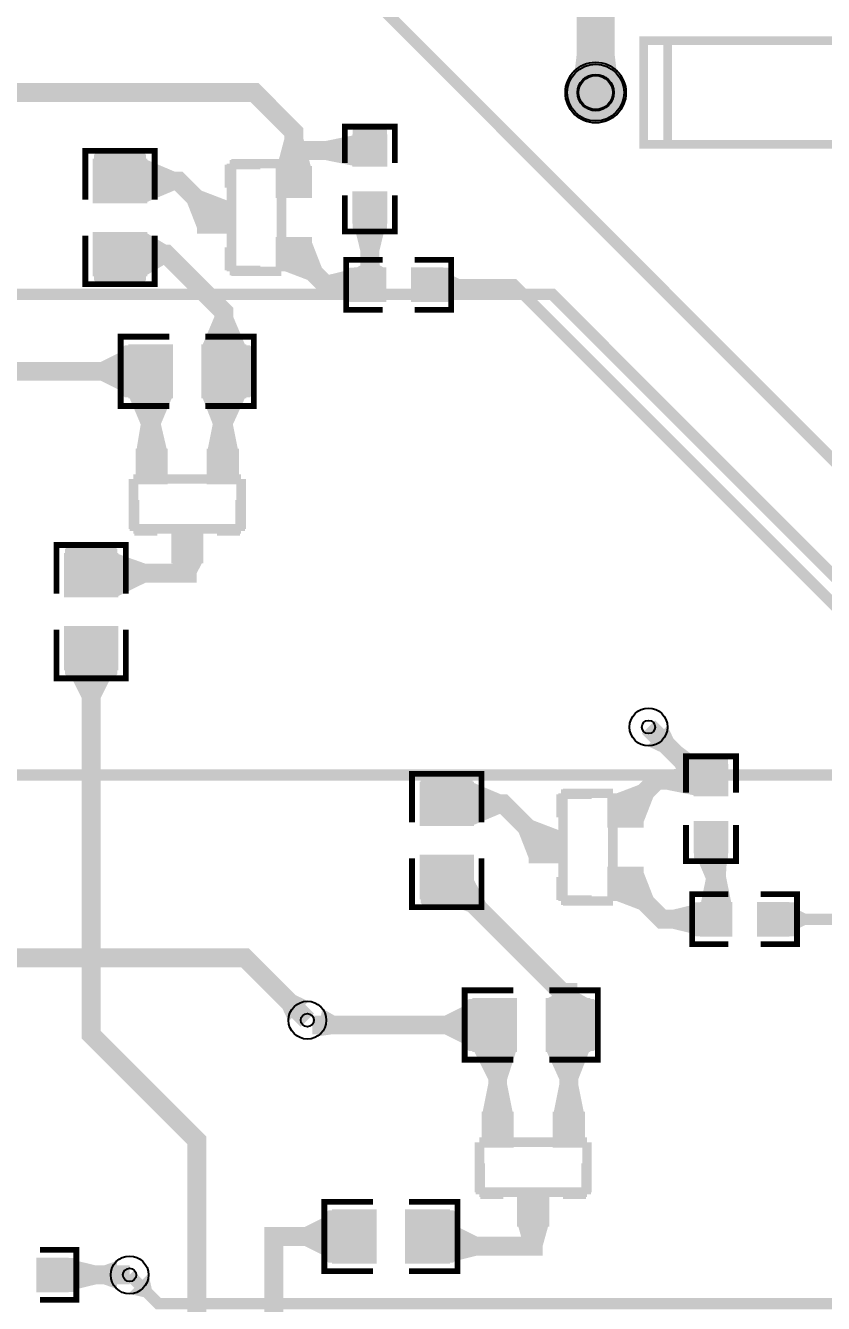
# Model space of a CAD drawing. Header units: millimetres. Extents: x 1 to 169, y 35 to 120.
# Drawn here: x 33.32 to 54.41, y 55.89 to 89.65 of the extents above; entities that cross this region are included whole.
import ezdxf

# ---------------------------------------------------------------- set-up
doc = ezdxf.new("R2010")
doc.units = ezdxf.units.MM
for name, color, linetype, true_color in [('BottomLayer', 7, 'Continuous', 0x0000ff), ('BottomSolderLayer', 7, 'Continuous', 0xaa00ff), ('Document', 7, 'Continuous', 0xffffff), ('Hole', 7, 'Continuous', 0x000000), ('Multi-Layer', 7, 'Continuous', 0xc0c0c0), ('TopLayer', 7, 'Continuous', 0xff0000), ('TopPasterLayer', 7, 'Continuous', 0x808080), ('TopSilkLayer', 7, 'Continuous', 0xffff00), ('TopSolderLayer', 7, 'Continuous', 0x800080)]:
    doc.layers.add(name, color=color, linetype=linetype, true_color=true_color)

msp = doc.modelspace()

# ---------------------------------------------------------------- hatches: boundary and pattern name
at = {"layer": 'BottomLayer'}
for points in [[(40.268, 63.342), (40.798, 63.872), (40.463, 64.031), (40.109, 63.678)], [(36.037, 56.143), (36.567, 56.673), (36.655, 56.267), (36.443, 56.055)]]:
    msp.add_hatch(color=256, dxfattribs=at).paths.add_polyline_path(points)
at = {"layer": 'BottomSolderLayer'}
msp.add_hatch(color=256, dxfattribs=at).paths.add_polyline_path([(47.586, 87.884, 1), (49.188, 87.884, 1)])
at = {"layer": 'Multi-Layer'}
msp.add_hatch(color=256, dxfattribs=at).paths.add_polyline_path([(47.637, 87.884, 1), (49.137, 87.884, 1)])
at = {"layer": 'TopLayer'}
for points in [[(48.95, 88.38), (47.825, 88.38), (47.887, 88.905), (48.887, 88.905)], [(39.962, 85.922), (40.861, 85.922), (40.661, 86.672), (40.161, 86.672)], [(41.986, 85.948), (41.986, 86.755), (41.236, 86.602), (41.236, 86.102)], [(42.85, 85.948), (41.986, 85.948), (41.986, 86.755), (42.85, 86.755)], [(35.126, 84.982), (36.503, 84.982), (36.503, 86.115), (35.126, 86.115)], [(36.503, 84.982), (36.503, 86.115), (37.253, 85.798), (37.253, 85.298)], [(39.962, 85.922), (40.861, 85.922), (40.661, 86.352), (40.161, 86.352)], [(39.962, 85.122), (39.962, 85.922), (40.861, 85.922), (40.861, 85.122)], [(37.879, 84.23), (38.778, 84.982), (37.976, 85.289), (37.591, 84.966)], [(42.85, 85.248), (41.986, 85.248), (41.986, 84.442), (42.85, 84.442)], [(37.879, 84.182), (37.879, 84.982), (38.778, 84.982), (38.778, 84.182)], [(41.986, 84.442), (42.85, 84.442), (42.668, 83.692), (42.168, 83.692)], [(35.126, 84.182), (36.503, 84.182), (36.503, 83.05), (35.126, 83.05)], [(36.503, 84.182), (36.503, 83.05), (37.034, 83.366), (37.034, 83.866)], [(39.962, 83.242), (39.962, 84.042), (40.861, 84.042), (40.861, 83.242)], [(40.861, 83.995), (39.962, 83.242), (40.764, 82.936), (41.149, 83.258)], [(42.024, 82.372), (42.024, 83.236), (41.274, 83.054), (41.274, 82.554)], [(42.024, 83.236), (42.83, 83.236), (42.677, 83.321), (42.177, 83.321)], [(42.83, 83.236), (42.83, 82.372), (42.024, 82.372), (42.024, 83.236)], [(43.53, 83.236), (43.53, 82.372), (44.337, 82.372), (44.337, 83.236)], [(44.337, 82.429), (44.337, 83.179), (44.787, 82.954), (44.787, 82.654)], [(39.125, 81.207), (37.992, 81.207), (38.308, 81.957), (38.808, 81.957)], [(36.06, 79.893), (36.06, 81.143), (35.31, 80.768), (35.31, 80.268)], [(37.192, 81.207), (37.192, 79.83), (36.06, 79.83), (36.06, 81.207)], [(37.992, 81.207), (37.992, 79.83), (39.125, 79.83), (39.125, 81.207)], [(37.192, 79.83), (36.06, 79.83), (36.376, 79.08), (36.876, 79.08)], [(37.992, 79.83), (39.125, 79.83), (38.782, 79.08), (38.282, 79.08)], [(36.252, 78.453), (37.052, 78.453), (36.876, 79.203), (36.376, 79.203)], [(38.132, 78.453), (38.932, 78.453), (38.782, 79.203), (38.282, 79.203)], [(37.052, 77.554), (36.252, 77.554), (36.252, 78.453), (37.052, 78.453)], [(38.932, 77.554), (38.132, 77.554), (38.132, 78.453), (38.932, 78.453)], [(37.992, 75.471), (37.192, 75.471), (37.192, 76.37), (37.992, 76.37)], [(34.364, 74.568), (35.741, 74.568), (35.741, 75.701), (34.364, 75.701)], [(35.741, 74.568), (35.741, 75.701), (36.491, 75.434), (36.491, 74.934)], [(37.992, 75.471), (37.192, 75.471), (37.342, 75.184), (37.842, 75.184)], [(34.364, 73.768), (35.741, 73.768), (35.741, 72.636), (34.364, 72.636)], [(35.677, 72.636), (34.427, 72.636), (34.802, 71.886), (35.302, 71.886)], [(49.753, 70.621), (50.283, 71.151), (50.442, 70.816), (50.089, 70.462)], [(51.003, 69.311), (51.295, 70.118), (50.669, 70.589), (50.48, 70.07)], [(51.003, 69.311), (51.003, 70.118), (50.253, 69.965), (50.253, 69.465)], [(51.867, 69.311), (51.003, 69.311), (51.003, 70.118), (51.867, 70.118)], [(43.762, 68.522), (45.139, 68.522), (45.139, 69.654), (43.762, 69.654)], [(45.139, 68.522), (45.139, 69.654), (45.889, 69.338), (45.889, 68.838)], [(48.725, 69.285), (49.624, 68.532), (49.912, 69.269), (49.527, 69.591)], [(48.725, 68.485), (48.725, 69.285), (49.624, 69.285), (49.624, 68.485)], [(46.642, 67.592), (47.541, 68.345), (46.739, 68.652), (46.354, 68.329)], [(51.867, 68.611), (51.003, 68.611), (51.003, 67.805), (51.867, 67.805)], [(46.642, 67.545), (46.642, 68.345), (47.541, 68.345), (47.541, 67.545)], [(43.762, 67.722), (45.139, 67.722), (45.139, 66.589), (43.762, 66.589)], [(51.003, 67.805), (51.867, 67.805), (51.821, 67.055), (51.321, 67.055)], [(48.725, 66.605), (48.725, 67.405), (49.624, 67.405), (49.624, 66.605)], [(49.624, 67.358), (48.725, 66.605), (49.527, 66.299), (49.912, 66.621)], [(51.168, 66.472), (51.974, 66.472), (51.821, 67.222), (51.321, 67.222)], [(45.139, 67.136), (44.014, 66.589), (45.012, 66.24), (45.488, 66.472)], [(51.168, 65.608), (51.168, 66.472), (50.418, 66.29), (50.418, 65.79)], [(51.974, 66.472), (51.974, 65.608), (51.168, 65.608), (51.168, 66.472)], [(52.674, 66.472), (52.674, 65.608), (53.481, 65.608), (53.481, 66.472)], [(53.481, 65.665), (53.481, 66.415), (53.931, 66.19), (53.931, 65.89)], [(45.154, 62.621), (45.154, 63.871), (44.404, 63.496), (44.404, 62.996)], [(46.286, 63.935), (46.286, 62.558), (45.154, 62.558), (45.154, 63.935)], [(48.219, 63.935), (47.086, 63.935), (47.403, 64.108), (47.903, 64.108)], [(47.086, 63.935), (47.086, 62.558), (48.219, 62.558), (48.219, 63.935)], [(41.162, 63.68), (41.022, 62.943), (41.388, 62.996), (41.483, 63.496)], [(46.286, 62.558), (45.171, 62.558), (45.546, 61.808), (46.046, 61.808)], [(47.086, 62.558), (48.219, 62.558), (47.926, 61.808), (47.426, 61.808)], [(45.396, 60.927), (46.196, 60.927), (46.046, 61.677), (45.546, 61.677)], [(47.276, 60.927), (48.076, 60.927), (47.926, 61.677), (47.426, 61.677)], [(46.196, 60.028), (45.396, 60.028), (45.396, 60.927), (46.196, 60.927)], [(48.076, 60.028), (47.276, 60.028), (47.276, 60.927), (48.076, 60.927)], [(47.136, 57.945), (46.336, 57.945), (46.336, 58.844), (47.136, 58.844)], [(41.443, 57.033), (41.443, 58.283), (40.693, 57.908), (40.693, 57.408)], [(42.576, 58.347), (42.576, 56.97), (41.443, 56.97), (41.443, 58.347)], [(43.376, 58.347), (43.376, 56.97), (44.508, 56.97), (44.508, 58.347)], [(44.508, 56.97), (44.508, 58.029), (45.258, 57.654), (45.258, 57.154)], [(47.136, 57.945), (46.336, 57.945), (46.486, 57.404), (46.986, 57.404)], [(33.624, 57.074), (33.624, 56.21), (34.431, 56.21), (34.431, 57.074)], [(34.431, 56.21), (34.431, 57.074), (35.181, 56.892), (35.181, 56.392)], [(35.737, 56.267), (35.737, 57.017), (35.387, 56.892), (35.387, 56.392)]]:
    msp.add_hatch(color=256, dxfattribs=at).paths.add_polyline_path(points)
at = {"layer": 'TopPasterLayer'}
for points in [[(41.968, 86.898), (41.968, 86.048), (42.018, 85.998), (42.268, 85.998), (42.268, 86.298), (42.568, 86.298), (42.568, 85.998), (42.818, 85.998), (42.868, 86.048), (42.868, 86.898), (42.818, 86.948), (42.018, 86.948)], [(35.174, 86.282), (36.454, 86.282), (36.504, 86.232), (36.504, 85.082), (36.454, 85.032), (36.044, 85.027), (36.044, 85.477), (35.594, 85.477), (35.594, 85.037), (35.174, 85.032), (35.124, 85.082), (35.124, 86.232)], [(39.962, 85.122), (39.962, 85.922), (40.861, 85.922), (40.861, 85.122)], [(42.018, 85.198), (42.268, 85.198), (42.268, 84.898), (42.568, 84.898), (42.568, 85.198), (42.818, 85.198), (42.868, 85.148), (42.868, 84.298), (42.818, 84.248), (42.018, 84.248), (41.968, 84.298), (41.968, 85.148)], [(37.879, 84.182), (37.879, 84.982), (38.778, 84.982), (38.778, 84.182)], [(35.174, 84.132), (35.594, 84.132), (35.594, 83.687), (36.044, 83.687), (36.044, 84.127), (36.454, 84.132), (36.504, 84.082), (36.504, 82.932), (36.454, 82.882), (35.174, 82.882), (35.124, 82.932), (35.124, 84.082)], [(39.962, 83.242), (39.962, 84.042), (40.861, 84.042), (40.861, 83.242)], [(41.88, 82.354), (42.73, 82.354), (42.78, 82.404), (42.78, 82.654), (42.48, 82.654), (42.48, 82.954), (42.78, 82.954), (42.78, 83.204), (42.73, 83.254), (41.88, 83.254), (41.83, 83.204), (41.83, 82.404)], [(43.58, 82.404), (43.58, 82.654), (43.88, 82.654), (43.88, 82.954), (43.58, 82.954), (43.58, 83.204), (43.63, 83.254), (44.48, 83.254), (44.53, 83.204), (44.53, 82.404), (44.48, 82.354), (43.63, 82.354)], [(37.142, 81.158), (37.142, 80.738), (36.697, 80.738), (36.697, 80.288), (37.137, 80.288), (37.142, 79.878), (37.092, 79.828), (35.942, 79.828), (35.892, 79.878), (35.892, 81.158), (35.942, 81.208), (37.092, 81.208)], [(39.292, 81.158), (39.292, 79.878), (39.242, 79.828), (38.092, 79.828), (38.042, 79.878), (38.037, 80.288), (38.487, 80.288), (38.487, 80.738), (38.047, 80.738), (38.042, 81.158), (38.092, 81.208), (39.242, 81.208)], [(37.052, 77.554), (36.252, 77.554), (36.252, 78.453), (37.052, 78.453)], [(38.932, 77.554), (38.132, 77.554), (38.132, 78.453), (38.932, 78.453)], [(37.992, 75.471), (37.192, 75.471), (37.192, 76.37), (37.992, 76.37)], [(34.412, 75.868), (35.692, 75.868), (35.742, 75.818), (35.742, 74.668), (35.692, 74.618), (35.282, 74.613), (35.282, 75.063), (34.832, 75.063), (34.832, 74.623), (34.412, 74.618), (34.362, 74.668), (34.362, 75.818)], [(34.412, 73.718), (34.832, 73.718), (34.832, 73.273), (35.282, 73.273), (35.282, 73.713), (35.692, 73.718), (35.742, 73.668), (35.742, 72.518), (35.692, 72.468), (34.412, 72.468), (34.362, 72.518), (34.362, 73.668)], [(50.985, 70.261), (50.985, 69.411), (51.035, 69.361), (51.285, 69.361), (51.285, 69.661), (51.585, 69.661), (51.585, 69.361), (51.835, 69.361), (51.885, 69.411), (51.885, 70.261), (51.835, 70.311), (51.035, 70.311)], [(43.81, 69.822), (45.09, 69.822), (45.14, 69.772), (45.14, 68.622), (45.09, 68.572), (44.68, 68.567), (44.68, 69.017), (44.23, 69.017), (44.23, 68.577), (43.81, 68.572), (43.76, 68.622), (43.76, 69.772)], [(48.725, 68.485), (48.725, 69.285), (49.624, 69.285), (49.624, 68.485)], [(51.035, 68.561), (51.285, 68.561), (51.285, 68.261), (51.585, 68.261), (51.585, 68.561), (51.835, 68.561), (51.885, 68.511), (51.885, 67.661), (51.835, 67.611), (51.035, 67.611), (50.985, 67.661), (50.985, 68.511)], [(46.642, 67.545), (46.642, 68.345), (47.541, 68.345), (47.541, 67.545)], [(43.81, 67.672), (44.23, 67.672), (44.23, 67.227), (44.68, 67.227), (44.68, 67.667), (45.09, 67.672), (45.14, 67.622), (45.14, 66.472), (45.09, 66.422), (43.81, 66.422), (43.76, 66.472), (43.76, 67.622)], [(48.725, 66.605), (48.725, 67.405), (49.624, 67.405), (49.624, 66.605)], [(51.024, 65.59), (51.874, 65.59), (51.924, 65.64), (51.924, 65.89), (51.624, 65.89), (51.624, 66.19), (51.924, 66.19), (51.924, 66.44), (51.874, 66.49), (51.024, 66.49), (50.974, 66.44), (50.974, 65.64)], [(52.724, 65.64), (52.724, 65.89), (53.024, 65.89), (53.024, 66.19), (52.724, 66.19), (52.724, 66.44), (52.774, 66.49), (53.624, 66.49), (53.674, 66.44), (53.674, 65.64), (53.624, 65.59), (52.774, 65.59)], [(46.236, 63.886), (46.236, 63.466), (45.791, 63.466), (45.791, 63.016), (46.231, 63.016), (46.236, 62.606), (46.186, 62.556), (45.036, 62.556), (44.986, 62.606), (44.986, 63.886), (45.036, 63.936), (46.186, 63.936)], [(48.386, 63.886), (48.386, 62.606), (48.336, 62.556), (47.186, 62.556), (47.136, 62.606), (47.131, 63.016), (47.581, 63.016), (47.581, 63.466), (47.141, 63.466), (47.136, 63.886), (47.186, 63.936), (48.336, 63.936)], [(46.196, 60.028), (45.396, 60.028), (45.396, 60.927), (46.196, 60.927)], [(48.076, 60.028), (47.276, 60.028), (47.276, 60.927), (48.076, 60.927)], [(47.136, 57.945), (46.336, 57.945), (46.336, 58.844), (47.136, 58.844)], [(42.526, 58.298), (42.526, 57.878), (42.081, 57.878), (42.081, 57.428), (42.521, 57.428), (42.526, 57.018), (42.476, 56.968), (41.326, 56.968), (41.276, 57.018), (41.276, 58.298), (41.326, 58.348), (42.476, 58.348)], [(44.676, 58.298), (44.676, 57.018), (44.626, 56.968), (43.476, 56.968), (43.426, 57.018), (43.421, 57.428), (43.871, 57.428), (43.871, 57.878), (43.431, 57.878), (43.426, 58.298), (43.476, 58.348), (44.626, 58.348)], [(33.674, 56.242), (33.674, 56.492), (33.974, 56.492), (33.974, 56.792), (33.674, 56.792), (33.674, 57.042), (33.724, 57.092), (34.574, 57.092), (34.624, 57.042), (34.624, 56.242), (34.574, 56.192), (33.724, 56.192)]]:
    msp.add_hatch(color=256, dxfattribs=at).paths.add_polyline_path(points)
at = {"layer": 'TopSolderLayer'}
for points in [[(47.586, 87.884, 1), (49.188, 87.884, 1)], [(42.877, 85.924), (41.959, 85.924), (41.959, 86.778), (42.877, 86.778)], [(35.095, 84.961), (36.533, 84.961), (36.533, 86.136), (35.095, 86.136)], [(39.933, 85.099), (39.933, 85.945), (40.89, 85.945), (40.89, 85.099)], [(42.877, 85.272), (41.959, 85.272), (41.959, 84.418), (42.877, 84.418)], [(37.851, 84.16), (37.851, 85.005), (38.807, 85.005), (38.807, 84.16)], [(35.095, 84.203), (36.533, 84.203), (36.533, 83.029), (35.095, 83.029)], [(39.933, 83.22), (39.933, 84.065), (40.89, 84.065), (40.89, 83.22)], [(42.855, 83.262), (42.855, 82.347), (41.998, 82.347), (41.998, 83.262)], [(43.505, 83.262), (43.505, 82.347), (44.362, 82.347), (44.362, 83.262)], [(37.217, 81.232), (37.217, 79.804), (36.034, 79.804), (36.034, 81.232)], [(37.967, 81.232), (37.967, 79.804), (39.15, 79.804), (39.15, 81.232)], [(37.078, 77.529), (36.227, 77.529), (36.227, 78.479), (37.078, 78.479)], [(38.957, 77.529), (38.106, 77.529), (38.106, 78.479), (38.957, 78.479)], [(38.018, 75.446), (37.167, 75.446), (37.167, 76.396), (38.018, 76.396)], [(34.333, 74.547), (35.771, 74.547), (35.771, 75.722), (34.333, 75.722)], [(34.333, 73.789), (35.771, 73.789), (35.771, 72.615), (34.333, 72.615)], [(51.894, 69.287), (50.976, 69.287), (50.976, 70.141), (51.894, 70.141)], [(43.731, 68.501), (45.169, 68.501), (45.169, 69.675), (43.731, 69.675)], [(48.696, 68.462), (48.696, 69.308), (49.653, 69.308), (49.653, 68.462)], [(51.894, 68.635), (50.976, 68.635), (50.976, 67.781), (51.894, 67.781)], [(46.614, 67.522), (46.614, 68.368), (47.57, 68.368), (47.57, 67.522)], [(43.731, 67.743), (45.169, 67.743), (45.169, 66.568), (43.731, 66.568)], [(48.696, 66.583), (48.696, 67.428), (49.653, 67.428), (49.653, 66.583)], [(51.999, 66.498), (51.999, 65.583), (51.142, 65.583), (51.142, 66.498)], [(52.649, 66.498), (52.649, 65.583), (53.506, 65.583), (53.506, 66.498)], [(46.312, 63.96), (46.312, 62.532), (45.128, 62.532), (45.128, 63.96)], [(47.061, 63.96), (47.061, 62.532), (48.244, 62.532), (48.244, 63.96)], [(46.222, 60.003), (45.371, 60.003), (45.371, 60.953), (46.222, 60.953)], [(48.101, 60.003), (47.25, 60.003), (47.25, 60.953), (48.101, 60.953)], [(47.162, 57.92), (46.311, 57.92), (46.311, 58.87), (47.162, 58.87)], [(42.601, 58.372), (42.601, 56.944), (41.418, 56.944), (41.418, 58.372)], [(43.35, 58.372), (43.35, 56.944), (44.534, 56.944), (44.534, 58.372)], [(33.599, 57.1), (33.599, 56.185), (34.456, 56.185), (34.456, 57.1)]]:
    msp.add_hatch(color=256, dxfattribs=at).paths.add_polyline_path(points)

# ---------------------------------------------------------------- linework, layer by layer
at = {"layer": 'BottomLayer'}
for points, const_width in [([(30.734, 82.55), (47.244, 82.55), (59.182, 70.612), (94.488, 70.612)], 0.3), ([(31.242, 69.596), (31.496, 69.85), (93.472, 69.85)], 0.3), ([(19.812, 67.564), (30.226, 67.564), (32.766, 65.024), (39.116, 65.024), (40.767, 63.373)], 0.5), ([(36.068, 56.642), (36.83, 55.88), (94.996, 55.88), (94.996, 61.214), (96.52, 61.214)], 0.3)]:
    msp.add_lwpolyline(points, dxfattribs=dict(at, const_width=const_width))
at = {"layer": 'BottomSolderLayer'}
for radius in [0.801, 0.48]:
    msp.add_circle((48.387, 87.884), radius, dxfattribs=at)
at = {"layer": 'Document', "const_width": 0.254}
for points in [[(38.76, 86.005), (40.081, 86.005)], [(38.76, 83.16), (38.76, 86.005)], [(40.081, 86.005), (40.081, 83.16)], [(40.081, 83.16), (38.76, 83.16)], [(36.17, 76.353), (36.17, 77.673)], [(36.17, 77.673), (39.014, 77.673)], [(39.014, 77.673), (39.014, 76.353)], [(39.014, 76.353), (36.17, 76.353)], [(47.523, 69.368), (48.844, 69.368)], [(47.523, 66.523), (47.523, 69.368)], [(48.844, 69.368), (48.844, 66.523)], [(48.844, 66.523), (47.523, 66.523)], [(45.314, 58.827), (45.314, 60.147)], [(45.314, 60.147), (48.158, 60.147)], [(48.158, 60.147), (48.158, 58.827)], [(48.158, 58.827), (45.314, 58.827)]]:
    msp.add_lwpolyline(points, dxfattribs=at)
at = {"layer": 'Hole'}
for centre in [(49.784, 71.12), (40.767, 63.373), (36.068, 56.642)]:
    msp.add_circle(centre, 0.175, dxfattribs=at)
at = {"layer": 'Multi-Layer'}
for centre, radius in [((48.387, 87.884), 0.75), ((48.387, 87.884), 0.45), ((49.784, 71.12), 0.5), ((40.767, 63.373), 0.5), ((36.068, 56.642), 0.5)]:
    msp.add_circle(centre, radius, dxfattribs=at)
at = {"layer": 'TopLayer'}
for points, const_width in [([(16.256, 92.456), (16.256, 101.6), (39.624, 101.6), (48.387, 92.837), (48.387, 87.884)], 1), ([(79.756, 71.628), (79.756, 71.628), (61.214, 71.628), (39.37, 93.472), (30.979, 93.472)], 0.3), ([(27.178, 85.336), (27.178, 86.614), (28.448, 87.884), (39.37, 87.884), (40.411, 86.843), (40.411, 85.522)], 0.5), ([(40.411, 85.522), (40.411, 86.352), (42.418, 86.352)], 0.5), ([(38.329, 84.582), (37.362, 85.548), (35.814, 85.548)], 0.5), ([(42.427, 82.804), (42.427, 83.321), (42.418, 83.329), (42.418, 84.845)], 0.5), ([(35.814, 83.616), (37.034, 83.616), (38.558, 82.092), (38.558, 80.518)], 0.5), ([(40.411, 83.642), (41.25, 82.804), (42.427, 82.804)], 0.5), ([(43.933, 82.804), (46.228, 82.804), (70.866, 58.166), (97.536, 58.166)], 0.3), ([(36.626, 80.518), (32.004, 80.518), (25.654, 74.168), (20.32, 74.168), (17.78, 71.628), (17.78, 69.596), (19.812, 67.564)], 0.5), ([(36.652, 78.004), (36.626, 78.03), (36.626, 80.518)], 0.5), ([(38.558, 80.518), (38.532, 80.492), (38.532, 78.004)], 0.5), ([(35.052, 75.134), (35.102, 75.184), (37.592, 75.184), (37.592, 75.921)], 0.5), ([(29.159, 47.752), (30.226, 47.752), (37.846, 55.372), (37.846, 60.198), (35.052, 62.992), (35.052, 73.202)], 0.5), ([(51.435, 69.715), (51.19, 69.715), (49.784, 71.12)], 0.5), ([(49.174, 68.885), (50.004, 69.715), (51.435, 69.715)], 0.5), ([(44.45, 69.088), (45.949, 69.088), (47.092, 67.945)], 0.5), ([(51.571, 66.04), (51.571, 68.072), (51.435, 68.208)], 0.5), ([(44.45, 67.156), (47.498, 64.108), (47.653, 64.108), (47.653, 63.246)], 0.5), ([(49.174, 67.005), (50.14, 66.04), (51.571, 66.04)], 0.5), ([(53.077, 66.04), (55.118, 66.04)], 0.3), ([(40.894, 63.246), (45.72, 63.246)], 0.5), ([(45.72, 63.246), (45.796, 63.17), (45.796, 60.478)], 0.5), ([(47.676, 60.478), (47.676, 63.223), (47.653, 63.246)], 0.5), ([(43.942, 57.658), (43.942, 57.404), (46.736, 57.404), (46.736, 58.395)], 0.5), ([(12.192, 51.816), (17.78, 51.816), (17.78, 45.72), (30.277, 45.72), (39.878, 55.321), (39.878, 57.658), (42.01, 57.658)], 0.5), ([(34.027, 56.642), (36.068, 56.642)], 0.5)]:
    msp.add_lwpolyline(points, dxfattribs=dict(at, const_width=const_width))
at = {"layer": 'TopSilkLayer', "const_width": 0.229}
msp.add_lwpolyline([(54.864, 86.513), (49.657, 86.513), (49.657, 89.256), (54.864, 89.256), (54.864, 86.513)], close=True, dxfattribs=at)
at = {"layer": 'TopSilkLayer'}
for points, const_width in [([(50.292, 86.513), (50.292, 89.256)], 0.229), ([(43.079, 86.024), (43.079, 86.983), (41.757, 86.983), (41.757, 86.024)], 0.152), ([(34.897, 85.058), (34.897, 86.343), (36.731, 86.343), (36.731, 85.058)], 0.152), ([(38.71, 85.37), (38.71, 85.979)], 0.254), ([(38.71, 85.979), (39.522, 85.979)], 0.254), ([(43.079, 85.172), (43.079, 84.213), (41.757, 84.213), (41.757, 85.172)], 0.152), ([(34.897, 84.106), (34.897, 82.821), (36.731, 82.821), (36.731, 84.106)], 0.152), ([(38.71, 83.795), (38.71, 83.185)], 0.254), ([(42.754, 83.465), (41.795, 83.465), (41.795, 82.144), (42.754, 82.144)], 0.152), ([(43.606, 83.465), (44.565, 83.465), (44.565, 82.144), (43.606, 82.144)], 0.152), ([(38.71, 83.185), (39.522, 83.185)], 0.254), ([(37.116, 81.435), (35.831, 81.435), (35.831, 79.601), (37.116, 79.601)], 0.152), ([(38.068, 81.435), (39.353, 81.435), (39.353, 79.601), (38.068, 79.601)], 0.152), ([(36.195, 76.302), (36.195, 77.115)], 0.254), ([(38.989, 76.302), (38.989, 77.115)], 0.254), ([(36.805, 76.302), (36.195, 76.302)], 0.254), ([(38.379, 76.302), (38.989, 76.302)], 0.254), ([(34.135, 74.644), (34.135, 75.929), (35.969, 75.929), (35.969, 74.644)], 0.152), ([(34.135, 73.692), (34.135, 72.407), (35.969, 72.407), (35.969, 73.692)], 0.152), ([(52.096, 69.387), (52.096, 70.346), (50.774, 70.346), (50.774, 69.387)], 0.152), ([(43.533, 68.598), (43.533, 69.883), (45.367, 69.883), (45.367, 68.598)], 0.152), ([(47.473, 68.733), (47.473, 69.342)], 0.254), ([(47.473, 69.342), (48.285, 69.342)], 0.254), ([(52.096, 68.535), (52.096, 67.576), (50.774, 67.576), (50.774, 68.535)], 0.152), ([(43.533, 67.646), (43.533, 66.361), (45.367, 66.361), (45.367, 67.646)], 0.152), ([(47.473, 67.158), (47.473, 66.548)], 0.254), ([(47.473, 66.548), (48.285, 66.548)], 0.254), ([(51.898, 66.701), (50.939, 66.701), (50.939, 65.38), (51.898, 65.38)], 0.152), ([(52.75, 66.701), (53.709, 66.701), (53.709, 65.38), (52.75, 65.38)], 0.152), ([(46.21, 64.163), (44.925, 64.163), (44.925, 62.329), (46.21, 62.329)], 0.152), ([(47.163, 64.163), (48.447, 64.163), (48.447, 62.329), (47.163, 62.329)], 0.152), ([(45.339, 58.776), (45.339, 59.589)], 0.254), ([(48.133, 58.776), (48.133, 59.589)], 0.254), ([(45.949, 58.776), (45.339, 58.776)], 0.254), ([(47.523, 58.776), (48.133, 58.776)], 0.254), ([(42.5, 58.575), (41.215, 58.575), (41.215, 56.741), (42.5, 56.741)], 0.152), ([(43.452, 58.575), (44.737, 58.575), (44.737, 56.741), (43.452, 56.741)], 0.152), ([(33.7, 57.303), (34.659, 57.303), (34.659, 55.982), (33.7, 55.982)], 0.152)]:
    msp.add_lwpolyline(points, dxfattribs=dict(at, const_width=const_width))
at = {"layer": 'TopSolderLayer'}
for radius in [0.801, 0.48]:
    msp.add_circle((48.387, 87.884), radius, dxfattribs=at)

doc.saveas('drawing.dxf')
